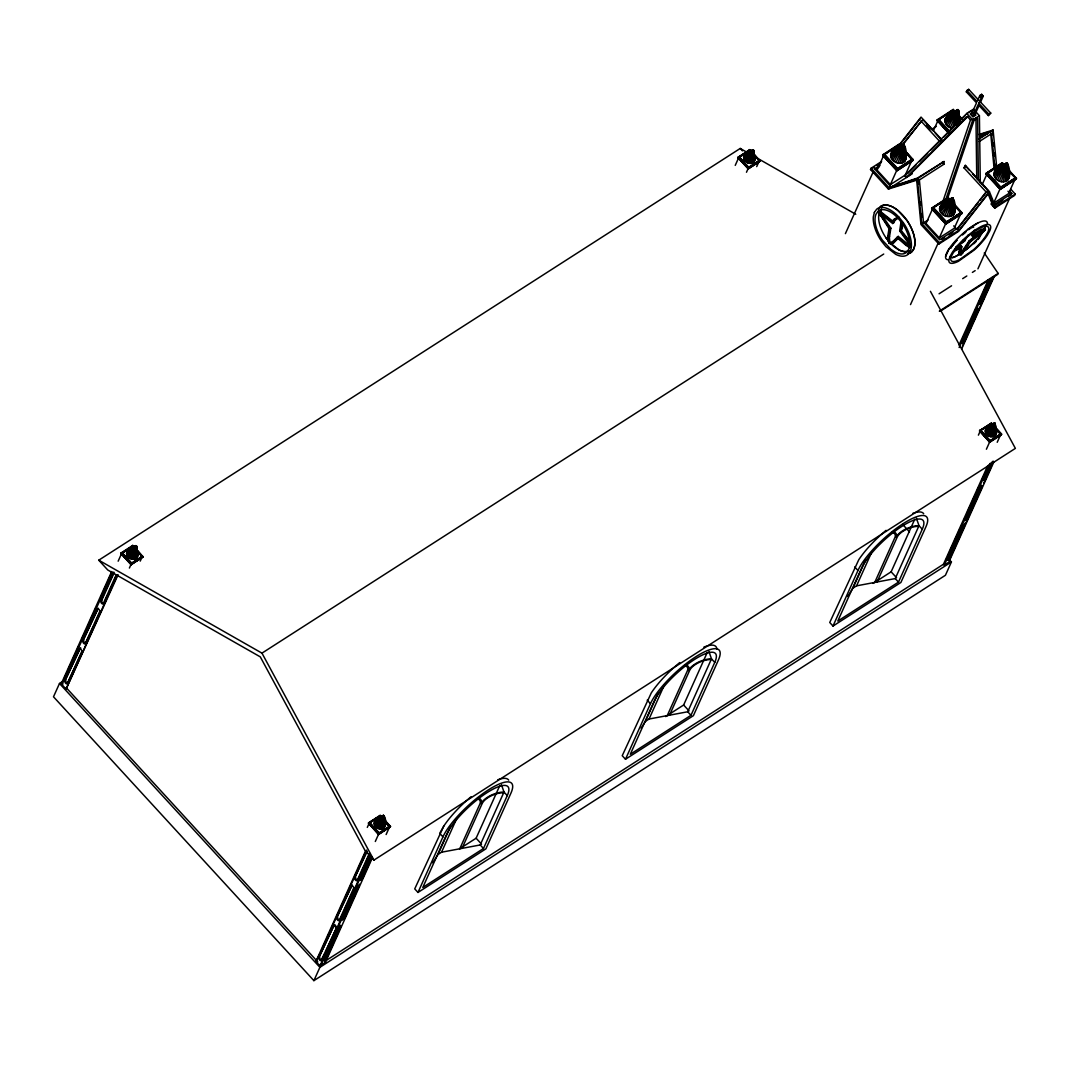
<?xml version="1.0" encoding="UTF-8"?>
<svg xmlns="http://www.w3.org/2000/svg" width="1070" height="1070" viewBox="0 0 1070 1070"><rect width="100%" height="100%" fill="white"/><g stroke="black" fill="none" stroke-linecap="round" stroke-linejoin="round"><path stroke-width="1.5" d="M974.302 230.157L973.486 234.892L982.14 230.063L985.39 229.582L970.53 241.686L961.275 254.607L960.071 254.807L958.76 252.774L960.004 246.996L956.807 248.935M136.064 558.446C134.138 555.143 139.073 546.021 135.462 546.074C138.03 543.761 136.692 553.498 137.936 555.317C136.826 562.526 124.588 558.593 126.862 552.066C131.797 545.861 144.209 542.45 128.467 550.154M383.595 828.26C381.254 826.307 386.899 815.728 383.154 815.487C380.251 818.149 371.852 820.035 374.741 825.652C382.632 834.774 389.159 824.315 383.889 815.541M753.146 162.64L753.24 149.773L743.784 158.761L747.596 162.907L750.525 163.429L754.109 161.797L755.005 159.51L753.026 149.947L744.573 155.19L743.784 158.761M903.682 162.172L904.096 144.611L891.858 151.9C886.682 159.283 899.549 167.361 905.006 161.008C907.146 157.932 906.491 144.731 903.053 144.744L891.858 151.9M952.608 215.498C957.021 213.238 955.39 198.204 951.979 198.07C946.509 200.411 934.966 206.229 941.533 213.505C944.288 216.434 949.036 217.611 952.608 215.498L953.076 198.619M957.971 124.053L958.051 109.608L945.225 118.556C943.62 123.157 947.9 127.611 952.273 128.32L958.292 110.223L957.289 109.929L947.418 115.921L945.225 118.556M994.685 436.012L995.1 423.493L995.648 435.169C991.984 439.262 983.745 435.022 985.483 429.632C987.677 426.649 997.441 418.303 995.047 427.746M1006.937 180.79C1011.364 178.529 1009.732 163.496 1006.308 163.362C1000.851 165.703 989.309 171.521 995.876 178.81C998.631 181.726 1003.379 182.903 1006.937 180.79L1007.178 164.312C1008.381 161.624 1004.449 164.365 1007.178 164.312M901.742 223.523L900.739 231.214L910.075 244.054M900.86 222.854L899.669 230.893L909.981 245.231M901.569 227.589L901.716 223.603M902.478 223.095L902.277 228.525L900.739 231.214M972.617 173.781L988.105 190.661L986.099 191.958L957.583 228.271L939.634 239.787L923.464 222.145L919.371 179.987L943.914 164.232L944.034 161.517L917.552 178.008L888.916 187.624L871.114 168.204L881.64 161.45M134.847 559.008L136.371 545.727M382.378 828.822L384.01 815.741M751.929 163.188L753.561 150.215L754.109 161.797M901.997 162.948L904.23 145.172M956.553 125.003L958.466 110.357M950.922 216.26L953.009 197.937L939.901 206.697M1005.252 181.566L1007.485 163.79M993.468 436.573L995.033 423.787M883.579 219.243L889.919 228.071L889.009 228.646L887.578 237.5L888.983 243.278L890.748 244.027L892.741 243.438L898.68 237.7L907.534 245.311M888.795 234.932L888.849 240.389L889.812 242.569M879.674 211.913L879.687 211.873A24.958 12.867 57.3 0 1 881.787 208.984L879.634 211.833L890.882 228.177L889.972 228.753L888.488 238.182L888.983 243.278L892.072 242.368L898.238 236.39L909.874 245.752M890.882 228.177L889.384 237.607L889.879 242.703L891.644 243.438L893.651 242.85L898.68 237.7M889.237 232.19L889.919 228.071M752.705 153.224L753.24 149.773L748.157 153.545M953.731 251.517L960.82 247.892L960.071 254.807M133.456 559.249L136.131 546.543M380.973 829.063L383.903 815.955L375.998 819.968M750.525 163.429L753.387 150.616M900.071 163.269L904.244 144.891M954.627 126.862L958.145 110.638M948.996 216.595L953.183 198.365L955.176 211.178M1003.326 181.887L1006.87 164.392M992.064 436.801L994.98 423.292L985.483 429.632M959.95 251.049L961.047 245.886L961.85 246.769L960.566 252.881L961.261 254.607L970.022 241.619L985.403 229.595L984.574 228.699L985.51 225.663M136.492 546.034L137.669 556.534M383.769 816.316L383.1 815.581M384.558 827.418L384.01 815.848M743.677 157.477L752.651 149.947L744.573 155.19M903 144.664L903.775 145.747M904.257 145.038L905.889 159.537M957.235 109.849L944.85 120.228M994.752 424.108L994.191 423.332L987.075 427.719M995.648 435.169L996.558 432.882L994.98 423.292M889.972 228.753L878.724 212.422L879.634 211.833L893.584 222.921L892.674 223.51L878.724 212.422L889.009 228.646M878.711 215.873L879.339 213.291M945.626 256.546L948.97 248.989M965.528 250.126L970.477 245.993A25.025 6.835 -42.5 0 0 982.474 232.511L985.617 225.917M323.621 959.482L325.761 957.423L339.832 925.028M340.929 926.339L338.227 928.078L323.942 960.499L326.564 958.305L340.929 926.339L340.113 925.456M370.728 855.773L359.854 880.57L362.489 878.39L372.066 857.083M358.891 886.388L356.19 888.127L341.771 920.467L344.527 918.341L358.891 886.388L358.076 885.492L343.711 917.458L341.905 919.331M976.442 308.775L961.087 342.494L963.722 340.3L978.087 308.347L978.903 309.23L964.538 341.183L961.903 343.376L976.188 310.969L978.903 309.23M979.197 304.268L981.912 302.529L992.786 278.053L990.191 279.885L979.197 304.268L978.395 303.372M964.351 526.172L961.649 527.911L947.365 560.319L949.999 558.139L949.184 557.243L963.548 525.29M982.313 486.221L979.612 487.947L965.247 519.913L967.949 518.174L967.133 517.291L981.498 485.325L982.313 486.221L949.572 559.236M988.546 465.37L982.474 479.52L985.095 477.327L991.943 462.106M990.726 463.216L983.156 480.336L985.751 478.504L985.095 477.327M131.971 559.142L135.903 546.556M379.502 828.956L383.755 816.143M749.053 163.335L753.213 150.736M898.024 163.135L904.043 145.386M946.95 216.461L952.674 198.806M1001.293 181.753L1007.445 163.362M990.593 436.707L994.525 424.121M942.723 201.936L970.503 119.947L974.609 118.77M945.987 198.966L972.777 119.947L979.411 115.694L973.419 109.167L966.785 113.433L904.779 175.694L906.424 177.486L967.267 116.416L970.503 119.947M947.806 197.83L973.994 120.576L977.592 118.262L978.421 180.589M972.483 232.698L971.52 235.132L972.336 236.029L985.39 229.582M972.336 236.029L973.299 233.581M130.513 558.714L136.331 546.288L137.027 557.604M378.044 828.528L383.314 816.343M747.596 162.907L753.414 150.482M896.018 162.546L903.588 145.466M950.254 127.731L957.824 110.651M944.944 215.873L952.246 197.709M999.273 181.164L1007.004 164.098M989.135 436.279L994.618 423.907L996.558 432.882M62.301 681.67L59.492 683.476L53.5 696.797L313.898 980.642L945.425 575.272L951.417 561.951L949.184 559.516M111.681 571.514L61.217 683.81L66.059 689.107L118.101 574.724M66.955 672.468L64.173 678.942M68.319 669.419L78.578 646.601M82.176 638.589L86.282 629.468M87.646 626.418L95.859 608.161M101.503 595.589L111.761 572.758M112.497 572.396L61.993 684.68L62.889 684.091M120.87 553.498L131.142 564.692L120.87 553.498L132.626 546.141M121.111 552.963L131.369 564.158L121.111 552.963L132.733 545.392L134.78 547.639M118.155 561.188L122.047 552.535L131.663 563.021L129.39 568.063M81.922 652.539L67.343 683.556A1.872 0.963 57.3 0 1 65.671 683.222A1.872 0.963 57.3 0 1 64.895 680.894L80.17 648.353A1.872 0.963 57.3 0 1 80.838 648.032M82.858 640.93L98.119 608.389L82.858 640.93A1.872 0.963 57.3 0 0 83.634 643.257A1.872 0.963 57.3 0 0 85.306 643.592L93.732 626.271M114.035 572.998L101.717 600.39A1.872 0.963 57.3 0 0 102.493 602.718A1.872 0.963 57.3 0 0 104.164 603.052L103.255 603.627A1.872 0.963 57.3 0 1 101.583 603.306A1.872 0.963 57.3 0 1 100.821 600.979L113.808 572.062M64.895 680.894L80.17 648.353M67.343 683.556L81.708 651.59A1.872 0.963 57.3 0 0 80.932 649.263A1.872 0.963 57.3 0 0 79.26 648.928M85.306 643.592L99.657 611.639A1.872 0.963 57.3 0 0 98.895 609.311A1.872 0.963 57.3 0 0 97.223 608.977M103.255 603.627L116.255 574.724M95.096 623.235L100.567 611.05M104.847 601.527L107.575 595.442M108.953 592.405L116.469 575.66M66.059 689.107L117.205 575.299M132.733 545.392L134.713 547.786M128.052 557.002L135.81 545.566M126.594 553.284L135.529 545.887L129.176 557.992M140.21 561.121L142.484 556.066L131.663 563.021M131.142 564.692L142.751 557.122L136.599 550.408M136.84 549.873L142.925 556.748L136.077 549.084M368.642 822.776L378.9 833.971L368.642 822.776L380.251 815.206L390.523 826.401L378.9 833.971M367.304 827.404L369.578 822.348L379.195 832.834L375.303 841.488M380.144 815.955L368.468 823.151L380.224 815.795L369.324 822.91L378.94 833.383L389.841 826.281L383.421 819.286M372.427 857.685L325.374 962.398L319.97 965.889L315.904 961.448L365.686 850.677M319.529 954.801L315.904 961.448M320.893 951.765L329.078 933.562M330.443 930.525L344.085 900.178M345.449 897.141L357.046 871.341M358.41 868.305L366.595 850.102M324.892 953.664L321.254 960.325A1.872 0.963 57.3 0 1 319.582 960.004A1.872 0.963 57.3 0 1 318.82 957.663L334.081 925.135A1.872 0.963 57.3 0 1 334.241 924.921M336.769 917.712L352.043 885.171L336.769 917.712A1.872 0.963 57.3 0 0 337.545 920.039A1.872 0.963 57.3 0 0 339.217 920.374L340.113 919.785M358.076 879.834L357.179 880.409A1.872 0.963 57.3 0 1 355.507 880.075A1.872 0.963 57.3 0 1 354.732 877.748L366.355 851.88M318.82 957.663L334.081 925.135M354.732 877.748L367.264 851.292M374.741 825.652L383.341 815.38M383.14 815.634L376.707 827.805M383.568 815.367L377.215 819.419M321.254 960.325L336.528 927.797M339.217 920.374L353.582 888.408A1.872 0.963 57.3 0 0 352.806 886.08A1.872 0.963 57.3 0 0 351.134 885.746M357.179 880.409L369.484 853.017M326.189 950.749L336.435 927.971M339.832 920.401L353.795 889.357M357.554 880.944L369.845 853.619M378.66 834.506L368.468 823.151L378.66 834.506L390.282 826.936L383.354 819.446M319.97 965.889L369.752 855.104M313.898 980.642L319.89 967.32L951.417 561.951M369.966 856.027L320.88 965.3L320.05 964.404M359.052 879.687L361.673 877.494L371.25 856.187M325.24 959.991L340.247 926.607M344.339 917.498L346.386 912.951M347.75 909.915L355.935 891.698M357.3 888.662L359.346 884.114M361.392 879.567L365.472 870.458M366.836 867.422L370.929 858.314M386.123 834.533L390.015 825.88L379.195 832.834M390.282 826.936L386.109 822.616M748.211 168.873L759.834 161.302L748.211 168.873L737.952 157.691L749.95 149.773L739.985 156.942M738.18 157.156L748.452 168.351L738.18 157.156L749.803 149.586L751.862 151.82M735.237 165.382L739.116 156.728L748.732 167.201L746.472 172.257M417.982 892.447L442.953 836.874A47.093 12.853 -42.5 0 1 488.174 790.021A47.093 12.853 -42.5 0 1 510.871 793.285L485.9 848.858L417.982 892.447L414.732 888.889L443.782 826.107A47.093 12.853 -42.5 0 1 471.067 796.722M752.879 149.746L744.292 160.032M746.258 162.172L753.066 150.536M753.507 150.014L754.898 158.213M432.748 862.835L437.951 854.529L450.604 826.374M437.951 854.529L441.549 852.215L456.917 818.055M756.704 166.626L759.566 160.259L748.732 167.201M753.909 154.053L759.994 160.928L753.842 154.214M459.752 848.804L479.895 803.985A14.632 6.487 -22.3 0 0 477.1 798.675M462.026 848.376L482.169 803.557A14.793 6.554 -22.3 0 1 503.341 792.763L503.689 792.75M459.498 848.884L476.123 838.211L499.757 785.647M441.549 852.215L480.229 844.952L503.997 792.054L501.415 784.631M507.26 795.612A42.078 11.489 -42.5 0 0 486.984 792.683A42.078 11.489 -42.5 0 0 446.564 834.56L422.797 887.458L483.479 848.51L507.26 795.612L503.997 792.054A16.05 7.115 -22.3 0 0 481.032 803.771A15.876 7.035 -22.3 0 0 478.009 798.006M1010.789 189.216L1015.243 194.071L1014.641 195.409L994.806 208.142L988.733 193.082L958.707 231.307L938.858 244.054L920.962 224.539L916.656 180.161L888.408 189.056L870.512 169.541L871.114 168.204M845.407 233.635L873.267 171.668M883.044 154.615L897.208 170.05L883.044 154.615L899.067 144.156L901.248 146.536M904.551 150.99L912.295 159.43L897.249 169.247L883.98 154.775L899.268 144.423L901.475 146.831M679.744 662.557A47.093 12.853 -42.5 0 0 651.282 692.905L622.232 755.701L625.495 759.245L693.4 715.656L718.371 660.096A47.093 12.853 -42.5 0 0 695.674 656.833A47.093 12.853 -42.5 0 0 650.466 703.685L625.495 759.245M898.92 145.186L899.268 144.423M903.187 144.45L890.614 155.043M892.621 160.179L902.973 144.811M890.976 153.371L903.321 144.383M902.986 144.958L894.172 161.543M903.642 144.37L896.794 149.626M903.963 144.504L904.137 149.599M904.19 144.744L905.407 154.321M641.117 728.255L645.451 721.341L658.103 693.186M645.451 721.341L649.062 719.027L664.416 684.853M890.36 184.602L897.596 168.471L912.536 158.882L905.3 175.012L890.36 184.602L877.079 170.13L883.659 155.511L896.928 169.983L911.961 160.166M896.968 170.571L882.71 155.351L896.874 170.785L912.911 160.339L904.19 150.83M896.874 170.785L912.911 160.339M904.524 150.094L913.138 159.818L904.418 150.322M667.252 715.603L687.395 670.783A14.632 6.487 -22.3 0 0 685.883 665.968M669.526 715.175L689.668 670.355A14.793 6.554 -22.3 0 1 710.855 659.561L711.189 659.548M948.929 133.603L937.039 120.308L949.036 133.375M949.05 132.533L937.374 119.573L949.357 132.64M933.294 130.928L937.895 120.696M949.277 132.011L938.229 119.96L953.504 109.608L952.929 110.892M665.62 716.579L683.636 705.01L707.257 652.459M952.875 110.304L936.945 120.535M953.209 109.568L955.724 112.016M957.423 109.635L945.693 123.759M957.717 109.541L947.418 115.921M649.062 719.027L687.729 711.764L711.496 658.866L708.915 651.443M958.198 109.688L958.426 116.336M979.331 104.86L974.877 114.757L973.085 115.934L971.44 114.169L976.522 102.854L966.317 91.859L966.919 90.522L968.711 89.358L978.916 100.353M968.711 89.358L966.317 91.859M714.76 662.41A42.078 11.489 -42.5 0 0 694.483 659.494A42.078 11.489 -42.5 0 0 654.078 701.372L630.297 754.27L690.979 715.308L714.76 662.41L711.496 658.866A16.05 7.115 -22.3 0 0 688.532 670.569A15.876 7.035 -22.3 0 0 685.509 664.818M973.085 115.934L978.167 104.619L988.372 115.6L988.974 114.276L978.769 103.282L980.561 102.118L983.263 96.086L981.631 94.32L979.839 95.498L977.124 101.516L966.919 90.522M980.267 97.33L981.631 94.32M978.769 103.282L981.471 97.263L983.263 96.086M931.622 208.663L945.8 224.111L931.622 208.663L947.565 198.445M931.957 207.928L946.121 223.376L931.957 207.928L947.993 197.482L950.173 199.863M947.846 198.512L948.194 197.749L933.254 207.339L926.005 223.456L939.273 237.914L954.213 228.325L960.887 213.492L945.947 223.082M947.993 197.482L950.08 200.077M951.912 198.284L940.383 211.9M952.567 197.696L945.72 202.952M980.561 102.118L990.766 113.099L988.372 115.6M953.009 197.937L955.015 209.399M939.273 237.914L946.522 221.798L961.462 212.208L946.174 222.573L932.906 208.102L947.94 198.298M910.516 304.602L938.363 242.623M938.858 244.054L939.46 242.716L959.201 230.05L989.402 191.597L965.314 165.342L963.963 167.829L986.099 191.958M946.121 223.376L962.157 212.93L952.353 202.23M1000.129 189.403L1016.166 178.958L1000.129 189.403L985.965 173.969L1002.523 163.041L1001.948 164.325M1000.463 188.668L1016.5 178.222L1000.463 188.668L986.299 173.233L1002.336 162.774L1004.743 165.462M982.313 184.361L987.008 173.915M1015.457 178.275L1000.517 187.865L987.249 173.393L987.583 172.631L1000.851 187.103L993.615 203.22L1008.555 193.63L1015.122 179.011M1001.908 163.737L1004.182 165.89M1002.336 162.774L986.299 173.233M1006.442 163.068L994.03 175.44M1006.335 163.162L995.876 178.81M1006.736 162.988L996.451 169.354M1006.295 163.723L997.427 180.161M1007.512 163.656L1008.261 179.626M977.926 268.851L1009.853 197.816M1008.435 196.572L1011.819 193.456L1009.652 191.102M886.08 530.332A47.093 12.853 -42.5 0 0 858.782 559.717L829.745 622.499L832.995 626.057L900.9 582.468L925.871 526.908A47.093 12.853 -42.5 0 0 903.187 523.631A47.093 12.853 -42.5 0 0 857.966 570.497L832.995 626.057M958.987 345.102L988.372 279.725M979.063 301.874L987.182 283.804M959.121 347.509L989.87 279.096M981.096 301.646L991.93 277.545L992.733 278.427M847.761 596.445L852.951 588.152L865.603 559.985M964.19 340.688L968.965 330.041M970.343 327.005L977.86 310.287M980.588 304.201L992.198 278.361M962.358 346.198L993.107 277.772M961.582 349.181L994.378 276.207M852.951 588.152L856.562 585.838L871.916 551.665M984.253 252.975L998.136 273.398L997.681 274.415L940.262 311.263M874.752 582.414L894.894 537.595A14.632 6.487 -22.3 0 0 892.112 532.285M877.039 581.986L897.182 537.167A14.793 6.554 -22.3 0 1 918.354 526.373L918.702 526.36M873.12 583.391L891.136 571.821L914.756 519.258M856.562 585.838L895.229 578.576L919.01 525.678L916.415 518.255M922.26 529.222A42.078 11.489 -42.5 0 0 901.983 526.293A42.078 11.489 -42.5 0 0 861.577 568.17L837.797 621.068L898.492 582.12L922.26 529.222L919.01 525.678A16.05 7.115 -22.3 0 0 896.045 537.381A15.876 7.035 -22.3 0 0 893.009 531.616M1001.306 434.848L989.75 442.258L979.558 430.902L991.489 423.145L1001.614 434.152L989.991 441.723L979.799 430.367L989.991 441.723M978.395 435.156L980.668 430.1L990.272 440.586L986.393 449.239M991.275 423.118L979.732 430.528M990.994 424.242L991.489 423.145M985.831 433.404L994.431 423.118M987.797 435.557L994.244 423.238M994.659 423.118L992.077 425.124M989.75 442.258L979.558 430.902M997.213 442.284L1001.105 433.631L990.272 440.586M325.681 960.793L943.472 564.238L987.797 465.597M947.846 555.945L960.151 528.553M967.173 512.931L975.372 494.674M976.749 491.625L978.796 487.064L979.612 487.947M943.472 564.238L944.288 565.12L989.977 463.47M948.662 559.824L961.622 530.987M962.987 527.951L965.033 523.404M967.079 518.843L971.172 509.748M972.536 506.712L980.722 488.495M985.497 477.875L993 461.183M983.664 483.372L993.428 461.478M993.803 462.066L948.796 562.218L944.288 565.12M955.63 247.33L964.003 241.031L965.327 238.423M955.644 247.772L964.578 241.111L968.457 234.691M443.782 826.107L439.703 833.329L442.953 836.874M948.408 126.728L957.222 110.143M943.098 214.869L951.925 197.99L939.527 208.369M960.833 527.029L961.555 526.065M967.133 517.291L964.431 519.03L965.247 519.913M949.184 557.243L946.468 558.981L947.284 559.877M878.724 212.422L880.142 212.489L888.956 218.788L892.193 222.038L893.49 219.751L897.101 217.411M892.193 222.038L894.386 219.176M892.674 223.51L894.239 220.754L899.429 217.37M893.584 222.921L895.135 220.179M374.125 823.097L383.154 815.487M953.143 198.498L953.932 214.334M995.087 423.693L996.277 434.099M961.261 254.607L960.445 253.724L969.219 240.723L984.587 228.712M965.849 247.063L968.952 242.061M745.121 161.195L752.638 150.161M375.583 826.816L383.1 816.196M946.856 125.364L957.289 109.929M941.533 213.505L952.501 198.793M986.674 434.567L994.191 423.947M878.497 209.359L880.276 206.898A27.552 14.204 57.3 0 1 897.543 210.175L906.838 220.233A27.552 14.204 57.3 0 1 914.97 244.428L913.9 248.922L911.613 252.092A27.552 14.204 57.3 0 1 908.256 253.71M989.63 278.668L990.031 280.166M898.907 145.279L921.043 117.085L941.841 139.769M899.362 145.333L920.374 118.583M901.649 145.64L922.006 120.348L901.997 145.828M978.1 202.778L957.088 229.542L953.704 225.864M980.093 200.237L987.102 191.316M960.459 253.71L963.789 250.139M972.028 227.535L973.687 227.121M127.21 555.838L135.582 546.382M891.457 158.574L902.906 145.386M994.712 177.192L1006.174 164.018M134.258 547.613L135.944 545.767M751.327 151.793L753.026 149.947M380.933 818.349L383.595 815.607M992.866 425.178L994.565 423.332M888.983 243.278L892.982 241.78L898.238 236.39M907.775 173.34L915.96 165.114M919.478 161.597L927.663 153.371M931.181 149.853L940.53 140.451M944.048 136.933L953.41 127.531M955.751 125.177L965.1 115.787M908.256 176.309L967.922 116.416M126.715 554.568L135.462 546.182M890.775 156.822L902.853 145.252M945.011 122.007L957.65 110.611M939.687 210.148L951.778 198.579M374.246 824.381L382.993 815.995M985.336 432.133L994.083 423.747M951.979 198.07L940.784 205.213M981.819 231.548L971.025 239.84M993.87 173.674L1006.094 163.723M985.216 430.849L994.07 423.64M135.823 545.754L131.075 549.365L132.56 549.458M953.651 112.831L957.583 109.835M1001.373 167.254L1006.602 163.282M967.614 229.609L977.913 222.948M126.862 552.066L135.475 545.981M743.944 156.26L752.558 150.161M994.244 171.989L1006.201 163.456L995.113 170.518M374.393 821.88L383.007 815.795M988.974 114.276L990.766 113.099M930.418 291.308L1015.376 448.383L373.925 860.12L364.923 850.302L260.291 656.873L107.776 570.002L98.761 560.185L740.226 148.449L747.435 152.555M132.693 545.981L121.793 553.096L131.409 563.569L142.31 556.467L135.903 549.472M121.632 553.457L127.036 549.993M737.952 157.691L749.776 150.174M121.552 553.618L125.618 551.023M740.052 156.782L749.535 150.696M131.169 564.104L142.069 557.002M131.369 564.158L142.992 556.587M748.251 168.298L759.152 161.182M131.209 564.532L142.751 557.122M748.452 168.351L760.074 160.767M100.821 600.979L101.717 600.39M937.28 119.8L953.316 109.341M898.746 144.891L884.034 154.495L897.355 169.02M883.98 154.775L899.027 144.972M938.229 119.96L953.263 110.156M931.101 129.697L936.357 126.327M870.512 169.541L874.484 166.987M877.119 165.288L881.091 162.747M880.062 165.288L874.538 168.819L890.721 186.461M875.327 169.261L879.486 166.599M968.644 112.671L971.038 111.133M973.245 112.149L970.276 114.049L972.951 116.978L975.92 115.065L974.141 113.126M897.208 170.05L913.245 159.604M904.779 175.694L906.611 174.517M888.408 189.056L890.213 187.892M891.564 187.036L912.295 173.714M980.187 137.803L989.723 131.677L980.2 134.673M888.916 187.624L917.324 178.663L944.034 161.517M979.05 139.046L993.107 130.018L996.799 168.043M979.277 141.534L991.542 133.656L994.966 168.873M880.142 212.489L881.038 211.913L893.089 221.463M879.272 214.482L880.182 213.906M963.963 167.829L965.969 166.545L969.3 170.157M887.752 236.403L888.648 235.828M985.965 173.969L1002.282 163.59M987.249 173.393L1000.824 164.686M888.635 237.219L889.531 236.644M899.669 230.893L900.579 230.317M887.939 240.977L888.849 240.389M892.741 241.7L893.637 241.111M939.46 242.716L921.658 223.309L923.464 222.145M922.768 223.376L928.172 219.912M890.748 244.027L891.644 243.438M893.477 242.703L894.373 242.114M98.761 560.185L261.963 653.141L883.726 254.045M908.055 240.603L909.232 240.75M907.614 241.111L908.858 240.991M897.342 236.965L906.13 244.508L907.026 243.933M897.77 238.289L905.996 245.338L906.892 244.762M1000.851 187.103L1015.791 177.513L1015.216 178.784L1001.64 187.504M962.157 212.93L945.84 223.309L932.572 208.837M945.893 223.897L961.836 213.666L945.8 224.111M1011.819 193.456L993.883 204.972L990.419 196.385M941.814 239.332L944.596 237.553M948.756 234.878L952.915 232.203M995.943 204.584L1002.884 200.13M1015.243 194.071L995.501 206.751L989.402 191.597M939.072 293.795L951.564 285.784M962.666 278.655L966.825 275.98M972.376 272.409L975.158 270.63M939.326 311.156L998.136 273.398M979.491 431.063L991.315 423.546M980.414 430.648L991.235 423.707M370.514 822.415L373.216 820.677M377.202 818.229L379.984 816.33M1000.931 434.032L990.031 441.134L980.481 430.488M378.767 833.757L389.6 826.816M989.857 441.509L1000.691 434.554M378.7 833.918L390.523 826.401M989.79 441.669L1001.614 434.152M127.504 550.996L135.529 545.887M946.094 117.085L957.182 110.023M986.125 428.562L994.15 423.452M375.035 820.81L383.087 815.781M752.905 149.947L745.536 154.347M903.187 144.677L893.182 150.736M945.184 202.404L952.113 198.003M961.047 245.886L954.761 249.27M961.85 246.769L954.306 250.701M972.831 234.169L981.484 229.341L984.721 228.86M952.835 199.007L952.059 198.953M942.108 204.062L943.793 203.287M978.903 134.499L993.107 130.018M981.457 134.967L984.601 133.977M980.04 136.01L987.61 133.63M891.791 187.397L916.896 179.492M958.011 110.932L957.249 110.705M949.103 115.145L951.029 114.811M998.136 168.578L1000.062 168.257M988.305 427.157L989.697 426.93M959.255 253.924L960.365 253.75M879.687 211.847L881.038 211.913M757.547 158.32L855.759 214.254M910.169 247.023L906.13 244.508M909.848 247.772L905.996 245.338M979.839 95.498L981.471 97.263M966.785 113.433L972.777 119.947M957.677 114.102L962.358 119.251M1006.95 167.87L1016.406 178.449M957.69 114.971L961.007 118.596M1008.916 170.825L1015.55 178.048L1000.61 187.638L987.342 173.179M1009.625 171.829L1013.985 176.577M1009.532 172.056L1011.712 174.423M1007.967 191.236L1011.217 194.793M938.564 119.198L949.625 131.249M938.323 119.746L949.384 131.797M986.393 173.006L1000.57 188.454M940.102 123.117L948.956 132.747M989.121 176.55L1000.182 188.601M986.072 173.741L1000.236 189.189M923.009 119.706L932.973 130.567M935.18 132.974L941.827 140.21M926.433 125.177L929.75 128.801M920.989 121.004L939.808 141.507M990.927 203.915L994.806 208.142M942.095 162.252L943.914 164.232M984.146 228.445L984.801 229.154M982.996 230.531L983.798 231.428M980.976 229.622L981.631 230.331M980.374 230.197L981.19 231.08M952.608 202.564L962.064 213.144M952.367 203.113L961.221 212.756L946.268 222.346L933 207.888M953.37 204.544L961.114 212.983M906.277 153.425L912.817 160.553M904.217 151.726L906.437 154.147M978.889 233.541L979.705 234.437M978.769 234.089L979.585 234.972M918.461 178.998L919.371 179.987M969.219 240.723L970.022 241.619M957.583 228.271L959.201 230.05M963.776 240.215L964.578 241.111M884.328 154.013L897.596 168.471M933.254 207.339L946.522 221.798M963.201 240.148L964.003 241.031M964.431 248.454L965.247 249.337M962.371 251.931L963.187 252.814M958.894 252.079L959.71 252.961M980.535 301.018L981.912 302.529M975.372 310.073L976.188 310.969M963.722 340.3L964.538 341.183M961.02 342.039L961.823 342.922M754.042 154.829L759.379 160.647L748.492 167.763L738.875 157.277M753.668 154.588L759.753 161.463M740.226 148.449L742.473 150.897M994.351 426.475L1001.547 434.313M994.191 426.85L1000.851 434.179M995.341 428.736L999.621 433.39M995.274 428.896L997.414 431.223M738.942 157.116L748.559 167.602M738.019 157.531L748.278 168.712M980.173 431.183L986.58 438.178M982.394 479.066L983.21 479.948M902.692 524.474L909.46 531.843M891.136 571.821L896.566 577.733M895.229 578.576L898.492 582.12M854.716 566.939L857.966 570.497M683.636 705.01L689.053 710.935M687.729 711.764L690.979 715.308M647.203 700.141L650.466 703.685M476.123 838.211L481.553 844.123M480.229 844.952L483.479 848.51M383.261 818.724L390.456 826.562M136.519 550.568L142.684 557.283M385.32 822.148L389.52 826.976M121.873 552.936L131.476 563.409M369.391 822.75L379.007 833.222M361.673 877.494L362.489 878.39M358.972 879.232L359.774 880.115M355.374 887.231L356.19 888.127M343.711 917.458L344.527 918.341M337.411 927.195L338.227 928.078M325.761 957.423L326.564 958.305M324.558 961.502L325.374 962.398M66.3 687.783L317.803 961.93M59.492 683.476L319.89 967.32M888.742 241.272L886.04 237.901A24.958 12.867 57.3 0 1 879.219 213.131M889.638 242.395L899.014 249.952A25.025 12.907 57.3 0 0 909.273 250.674M886 237.794L888.862 241.379M889.879 242.649L890.013 242.81A24.958 12.867 57.3 0 0 909.179 250.647M901.462 230.759L908.778 240.135M903.307 233.835L908.524 240.536M753.561 155.779L754.39 156.956M136.478 551.598L137.321 552.762M881.025 215.244L882.737 217.905M965.314 165.342L965.969 166.545M261.963 653.141L373.925 860.12M987.704 192.814L993.174 206.376M1009.358 174.704L1007.311 163.656M995.06 423.386L996.437 431.598M383.862 815.848L385.347 823.846M958.345 110.37L960.044 119.706M137.816 554.033L136.385 546.141L137.936 555.317M1009.518 176.47L1007.378 163.951L1009.144 178.155M958.359 110.518L959.964 119.907M904.123 145.333L906.25 157.852M753.547 150.108L755.005 159.51M383.916 816.062L385.467 825.13M959.643 119.506L958.426 109.929L959.723 121.592M953.022 198.793L954.801 212.863M753.441 150.536L754.738 160.727M383.903 816.156L385.2 826.348M992.438 131.516L992.759 134.793M993.562 143.019L993.883 146.309M994.511 152.876L994.832 156.166M995.635 164.379L995.943 167.669M990.633 132.667L994.083 168.244M918.622 180.643L918.943 183.933M920.695 202.003L921.016 205.293M921.805 213.518L922.126 216.809M917.324 178.663L921.658 223.309M958.265 110.772L959.054 123.117M904.03 145.587L905.006 161.008M1007.392 168.217L1007.512 171.334M952.889 198.231L953.116 204.477M753.347 150.121L753.454 152.956M383.796 815.755L383.956 819.995M979.411 115.694L980.294 182.716M975.96 118.101L976.763 178.797M912.764 513.386A47.093 12.853 -42.5 0 1 923.704 513.747M703.846 647.136A47.093 12.853 -42.5 0 1 716.913 649.289M497.764 779.776A47.093 12.853 -42.5 0 1 508.691 780.124M880.249 206.711A27.512 14.191 57.3 0 1 908.764 223.282A27.512 14.191 57.3 0 1 908.042 253.563M947.886 259.756A27.552 7.517 -42.5 0 1 962.224 234.103A27.552 7.517 -42.5 0 1 987.409 224.245M979.705 237.527A27.552 7.517 -42.5 0 1 977.926 239.56M976.027 241.579A27.552 7.517 -42.5 0 1 973.901 243.733M952.407 257.656A24.998 6.821 -42.5 0 0 956.179 256.171L960.713 253.563L956.125 256.171A24.958 6.821 -42.5 0 1 952.38 257.629M950.561 248.227A24.998 6.821 -42.5 0 1 956.781 240.416M962.545 234.745A24.998 6.821 -42.5 0 1 966.25 231.588M968.711 229.675A24.998 6.821 -42.5 0 1 971.159 227.95M983.945 229.97A24.958 6.821 -42.5 0 1 962.987 251.998M950.655 248.12A24.958 6.821 -42.5 0 1 956.901 240.322M962.652 234.664A24.958 6.821 -42.5 0 1 965.113 232.538M357.915 880.048A1.872 0.963 57.3 0 1 356.257 879.313A1.872 0.963 57.3 0 1 355.641 877.173M339.725 920.106A1.872 0.963 57.3 0 1 338.147 919.076A1.872 0.963 57.3 0 1 337.679 917.124M322.164 959.75A1.872 0.963 57.3 0 1 320.492 959.415A1.872 0.963 57.3 0 1 319.716 957.088M335.084 924.935A1.872 0.963 57.3 0 1 335.418 925.149M336.301 926.259A1.872 0.963 57.3 0 1 336.488 926.7M333.185 925.71A1.872 0.963 57.3 0 1 334.843 926.045A1.872 0.963 57.3 0 1 335.619 928.372M86.202 643.016A1.872 0.963 57.3 0 1 84.53 642.682A1.872 0.963 57.3 0 1 83.768 640.355M68.239 682.981A1.872 0.963 57.3 0 1 66.567 682.647A1.872 0.963 57.3 0 1 65.805 680.319M874.377 212.368L873.307 216.862A27.552 14.204 57.3 0 0 881.439 241.071L885.866 246.595L895.71 254.339A27.552 14.204 57.3 0 0 908.002 254.406L910.289 251.236A27.552 14.204 57.3 0 0 903.24 222.547L898.813 217.009A27.552 14.204 57.3 0 0 876.664 209.212L874.377 212.368M949.866 256.76L948.876 260.09A27.552 7.517 -42.5 0 0 958.386 261.321L974.141 250.112A27.552 7.517 -42.5 0 0 987.329 235.266L989.683 231.066A27.552 7.517 -42.5 0 0 981.163 226.506L976.241 229.328A27.552 7.517 -42.5 0 0 952.22 252.547L949.866 256.76M953.825 251.758L951.698 255.583A25.025 6.835 -42.5 0 0 959.429 259.716L973.74 249.537A25.025 6.835 -42.5 0 0 985.724 236.069L987.851 232.257A25.025 6.835 -42.5 0 0 980.12 228.097L975.666 230.652A25.025 6.835 -42.5 0 0 953.825 251.758M878.095 211.285L876.022 214.16A25.025 12.907 57.3 0 0 882.442 240.215L890.882 249.35L895.403 252.266A25.025 12.907 57.3 0 0 906.571 252.333L908.644 249.47A25.025 12.907 57.3 0 0 902.237 223.403L898.238 218.4A25.025 12.907 57.3 0 0 878.095 211.285"/></g></svg>
